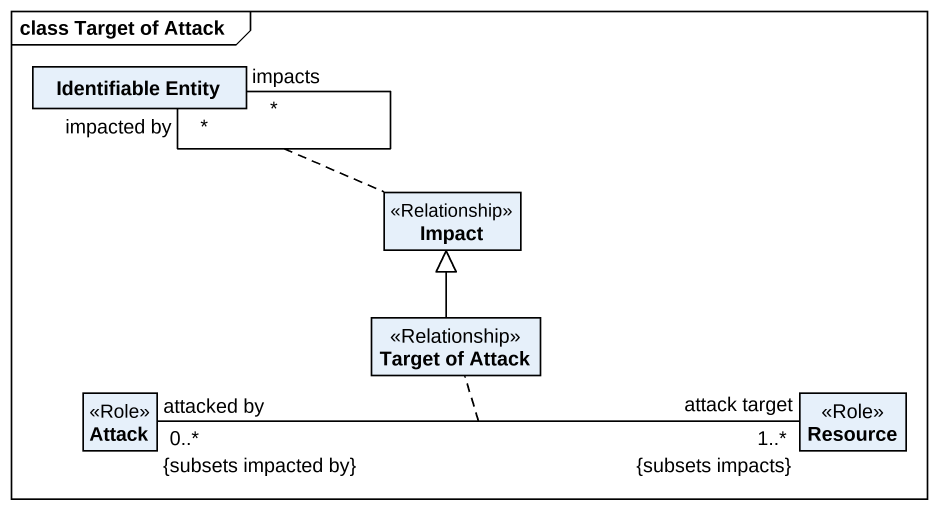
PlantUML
@startuml
mainframe class Target of Attack
hide circle
hide empty members
class "Identifiable Entity" as Identifiable_Entity
class Impact <<Relationship>>
class "Target of Attack" as Target_of_Attack <<Relationship>>
class Attack <<Role>>
class Resource <<Role>>
Identifiable_Entity "impacted by\n*" -- "impacts\n*" Identifiable_Entity
(Identifiable_Entity, Identifiable_Entity) .. Impact
Target_of_Attack -up-|> Impact
Attack "attacked by\n0..*\n{subsets impacted by}" -right- "attack target\n1..*\n{subsets impacts}" Resource
(Attack, Resource) .. Target_of_Attack
@enduml
